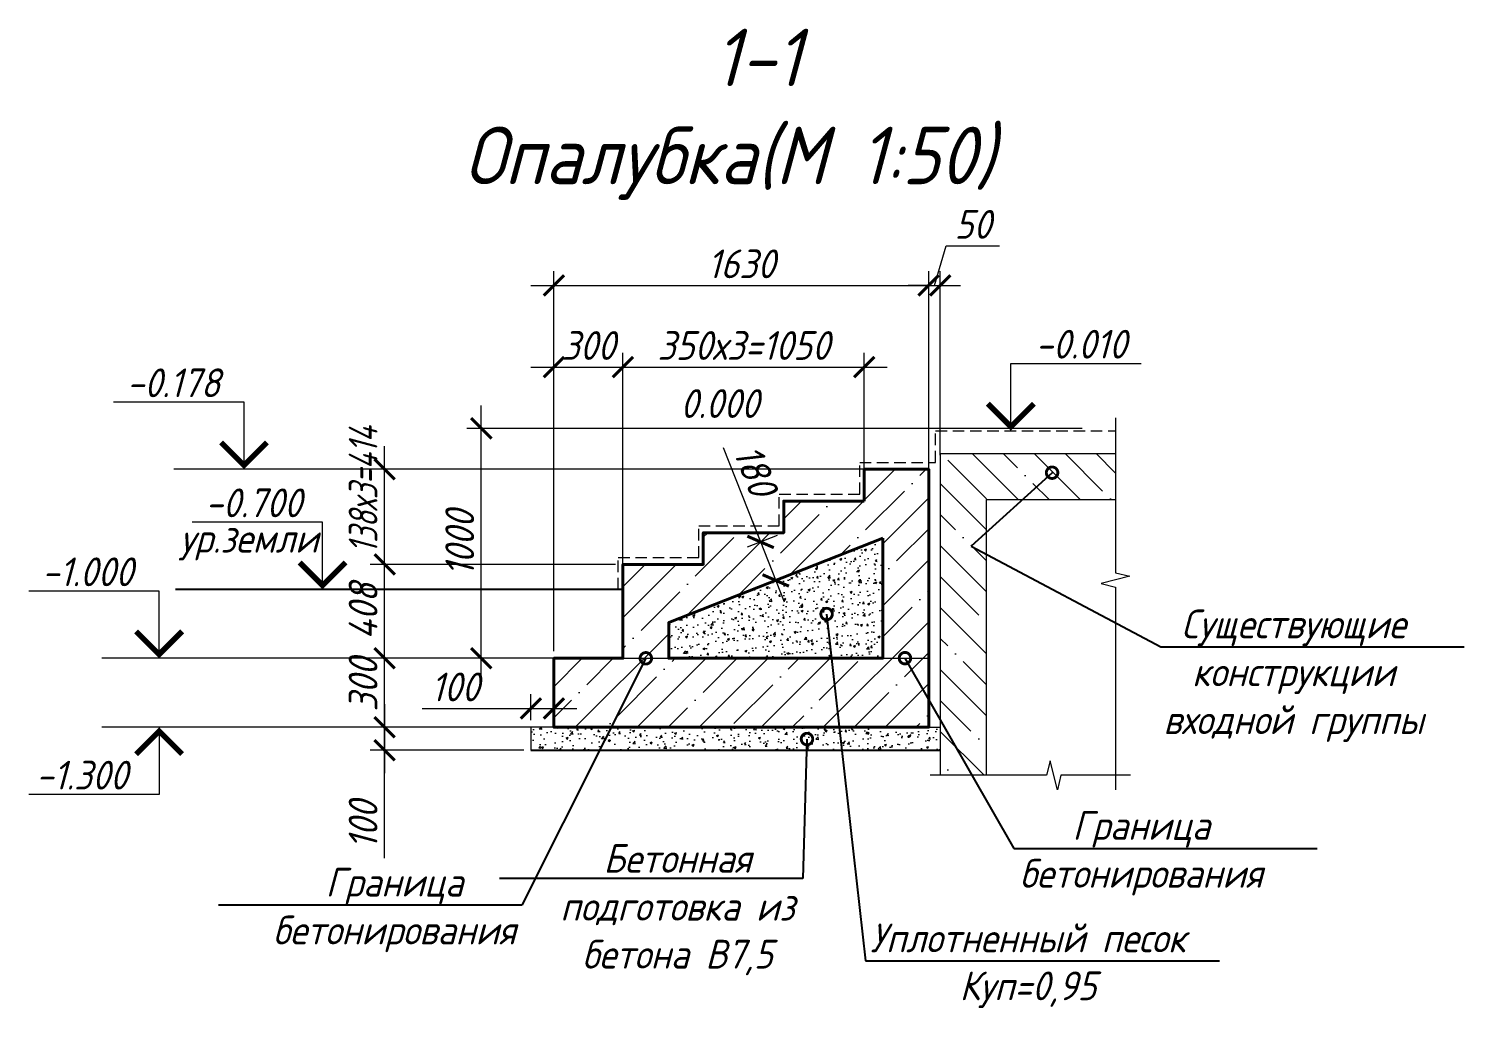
# Model space of a CAD drawing. Header units: millimetres. Extents: x 504091 to 2165846, y 135022 to 442887.
# Drawn here: x 1062306 to 1068549, y 253616 to 257881 of the extents above; entities that cross this region are included whole.
import ezdxf
from ezdxf import colors
from ezdxf.entities.mleader import LeaderData, LeaderLine
from ezdxf.math import Vec2, Vec3

# ---------------------------------------------------------------- set-up
doc = ezdxf.new("R2010")
doc.units = ezdxf.units.MM
doc.linetypes.add('( Dashed )', pattern=[0.75, 0.5, -0.25])
doc.layers.get('Defpoints').update_dxf_attribs({"color": 255})
doc.layers.add('!Defpoints', color=255, linetype='Continuous', lineweight=5, plot=False)
for name, color, linetype, lineweight in [('+АР_Вспомогательная', 7, 'Continuous', 9), ('Аннотация', 7, 'Continuous', 9), ('Лестницы', 7, 'Continuous', 18), ('Монолит тонкий', 204, 'Continuous', 9), ('Размер', 7, 'Continuous', 13), ('размеры', 7, 'Continuous', 9), ('Размеры КР', 164, 'Continuous', 9)]:
    doc.layers.add(name, color=color, linetype=linetype, lineweight=lineweight)
doc.layers.add('PS_Выноски', color=7, linetype='Continuous')
doc.layers.add('SGRAND', color=7, linetype='Continuous')
doc.styles.add('GOST 2.304_new', font='isocpeur.ttf', dxfattribs={"width": 0.9, "oblique": 15})
doc.linetypes.add('zem', pattern='A,1.9,[130,ltypeshp.shx,S=2.4,R=135,X=0.5,Y=-1.8],2,[130,ltypeshp.shx,S=2.4,R=135,X=0.5,Y=-1.8],2,[130,ltypeshp.shx,S=2.4,R=135,X=0.5,Y=-1.8],3.8', length=9.7)
doc.linetypes.add('зигзаг', pattern='A,0.00254,-5.08,[131,ltypeshp.shx,S=5.08,R=0,X=-5.08,Y=0],-10.16,[131,ltypeshp.shx,S=5.08,R=180,X=5.08,Y=0],-5.08', length=20.32254)
doc.dimstyles.new('SPDS 1_50', dxfattribs={"dimscale": 50, "dimtxt": 2.5, "dimasz": 1.77, "dimexe": 1.25, "dimexo": 0.625, "dimtad": 1, "dimdec": 0, "dimrnd": 0.001, "dimzin": 9, "dimtxsty": 'GOST 2.304_new', "dimblk": 'ARCHTICK', "dimcen": 2.5, "dimdle": 2, "dimclrt": 256, "dimadec": 0, "dimazin": 2, "dimtfac": 0.75, "dimtdec": 0, "dimtmove": 1, "dimatfit": 3, "dimfxl": 0, "dimtolj": 1, "dimlwd": 9, "dimlwe": 9, "dimarcsym": 0})
pattern_1 = [(50, (6923.76, 0), (91.0923345, -7.969543), [9.525, -104.775]), (355, (6923.76, 0), (-17.621711, 95.528423), [7.62, -83.820292]), (100.451445, (6931.35, -0.66), (73.4706235, 87.558876), [8.0950044, -89.045122]), (46.1842, (6923.76, 25.4), (135.53952, -21.021164), [14.2875, -157.1625]), (96.635558, (6935.06, 23.65), (118.702067, 123.713062), [12.142512, -133.567804]), (351.184151, (6923.76, 25.4), (118.702067, 123.713062), [11.429984, -125.729866]), (21, (6936.46, 19.05), (75.8071956, -51.132599), [9.525, -104.775]), (326, (6936.46, 19.05), (30.901014, 92.093983), [7.62, -83.82]), (71.451445, (6942.78, 14.79), (106.7082096, 40.9613844), [8.0950044, -89.044969]), (37.5, (6923.76, 0), (1.5443016, 42.2775194), [0, -82.804, 0, -85.09, 0, -84.1375]), (7.5, (6923.76, 0), (33.4098313, 50.0902874), [0, -48.514, 0, -80.899, 0, -32.0675]), (327.5, (6895.44, 0), (67.7952976, -2.864372), [0, -31.75, 0, -99.06, 0, -131.445]), (317.5, (6882.74, 0), (74.0645907, 12.7132455), [0, -41.275, 0, -65.786, 0, -93.345])]

# ---------------------------------------------------------------- blocks, each defined once
blk = doc.blocks.new('_ArchTick')
at = {"color": 0, "linetype": 'ByBlock', "const_width": 0.15}
blk.add_lwpolyline([(-0.5, -0.5), (0.5, 0.5)], dxfattribs=at)
blk = doc.blocks.new('*D1635')
at = {"layer": 'Defpoints', "color": 0, "lineweight": 20, "transparency": 16777216}
for p in [(1063853.6, 255143), (1064589.4, 255143), (1064589.4, 254843)]:
    blk.add_point(p, dxfattribs=at)
at = {"layer": 'Размеры КР', "color": 0, "lineweight": 9, "transparency": 16777216}
for p, q in [((1063853.6, 254743), (1063853.6, 255243)), ((1064558.1, 255143), (1063791.1, 255143)), ((1064558.1, 254843), (1063791.1, 254843))]:
    blk.add_line(p, q, dxfattribs=at)
at = {"layer": 'Размеры КР', "color": 0, "lineweight": 9, "transparency": 16777216, "xscale": 88.5, "yscale": 88.5, "zscale": 88.5}
for p, rotation in [((1063853.6, 255143), 90), ((1063853.6, 254843), 270)]:
    blk.add_blockref('_ArchTick', p, dxfattribs=dict(at, rotation=rotation))
at = {"layer": 'Размеры КР', "lineweight": 20, "transparency": 16777216, "insert": (1063759.8, 255027.3), "char_height": 125, "attachment_point": 5, "rotation": 90, "style": 'GOST 2.304_new'}
blk.add_mtext('\\A1;300', dxfattribs=at)
blk = doc.blocks.new('*D1636')
at = {"layer": 'Defpoints', "color": 0, "lineweight": 20, "transparency": 16777216}
for p in [(1063853.6, 255551), (1064889.4, 255551), (1064589.4, 255143)]:
    blk.add_point(p, dxfattribs=at)
at = {"layer": 'Размеры КР', "color": 0, "lineweight": 9, "transparency": 16777216}
for p, q in [((1063853.6, 255043), (1063853.6, 255651)), ((1064858.1, 255551), (1063791.1, 255551)), ((1064558.1, 255143), (1063791.1, 255143))]:
    blk.add_line(p, q, dxfattribs=at)
at = {"layer": 'Размеры КР', "color": 0, "lineweight": 9, "transparency": 16777216, "xscale": 88.5, "yscale": 88.5, "zscale": 88.5}
for p, rotation in [((1063853.6, 255551), 90), ((1063853.6, 255143), 270)]:
    blk.add_blockref('_ArchTick', p, dxfattribs=dict(at, rotation=rotation))
at = {"layer": 'Размеры КР', "lineweight": 20, "transparency": 16777216, "insert": (1063759.8, 255347), "char_height": 125, "attachment_point": 5, "rotation": 90, "style": 'GOST 2.304_new'}
blk.add_mtext('\\A1;408', dxfattribs=at)
blk = doc.blocks.new('*D1637')
at = {"layer": 'Defpoints', "color": 0, "lineweight": 20, "transparency": 16777216}
for p in [(1063853.6, 255965), (1065939.4, 255965), (1064889.4, 255551)]:
    blk.add_point(p, dxfattribs=at)
at = {"layer": 'Размеры КР', "color": 0, "lineweight": 9, "transparency": 16777216}
for p, q in [((1063853.6, 255451), (1063853.6, 256065)), ((1065908.1, 255965), (1063791.1, 255965)), ((1064858.1, 255551), (1063791.1, 255551))]:
    blk.add_line(p, q, dxfattribs=at)
at = {"layer": 'Размеры КР', "color": 0, "lineweight": 9, "transparency": 16777216, "xscale": 88.5, "yscale": 88.5, "zscale": 88.5}
for p, rotation in [((1063853.6, 255965), 90), ((1063853.6, 255551), 270)]:
    blk.add_blockref('_ArchTick', p, dxfattribs=dict(at, rotation=rotation))
at = {"layer": 'Размеры КР', "lineweight": 20, "transparency": 16777216, "insert": (1063759.8, 255875.1), "char_height": 125, "attachment_point": 5, "rotation": 90, "style": 'GOST 2.304_new'}
blk.add_mtext('\\A1;{\\W0.75;138х3=414}', dxfattribs=at)
blk = doc.blocks.new('_DotSmall')
at = {"color": 0, "linetype": 'ByBlock', "lineweight": 35, "const_width": 0.5}
blk.add_lwpolyline([(-0.0625, 0, 1), (0.0625, 0, 1)], format="xyb", close=True, dxfattribs=at)
blk = doc.blocks.new('*D1638')
at = {"layer": 'Defpoints', "color": 0, "lineweight": 20, "transparency": 16777216}
for p in [(1064889.4, 256409.6), (1064589.4, 255143), (1064889.4, 255143)]:
    blk.add_point(p, dxfattribs=at)
at = {"layer": 'Размеры КР', "color": 0, "lineweight": 9, "transparency": 16777216}
for p, q in [((1064589.4, 255174.2), (1064589.4, 256472.1)), ((1064889.4, 255174.2), (1064889.4, 256472.1)), ((1064489.4, 256409.6), (1064989.4, 256409.6))]:
    blk.add_line(p, q, dxfattribs=at)
at = {"layer": 'Размеры КР', "color": 0, "lineweight": 9, "transparency": 16777216, "xscale": 88.5, "yscale": 88.5, "zscale": 88.5, "rotation": 180}
blk.add_blockref('_ArchTick', (1064589.4, 256409.6), dxfattribs=at)
at = {"layer": 'Размеры КР', "color": 0, "lineweight": 9, "transparency": 16777216, "xscale": 88.5, "yscale": 88.5, "zscale": 88.5}
blk.add_blockref('_ArchTick', (1064889.4, 256409.6), dxfattribs=at)
at = {"layer": 'Размеры КР', "lineweight": 20, "transparency": 16777216, "insert": (1064739.4, 256503.4), "char_height": 125, "attachment_point": 5, "style": 'GOST 2.304_new'}
blk.add_mtext('\\A1;300', dxfattribs=at)
blk = doc.blocks.new('*D1639')
at = {"layer": 'Defpoints', "color": 0, "lineweight": 20, "transparency": 16777216}
for p in [(1064589.4, 254924.8), (1064489.4, 254843), (1064589.4, 254843)]:
    blk.add_point(p, dxfattribs=at)
at = {"layer": 'Размеры КР', "color": 0, "lineweight": 9, "transparency": 16777216}
for p, q in [((1064489.4, 254874.2), (1064489.4, 254987.3)), ((1064589.4, 254874.2), (1064589.4, 254987.3)), ((1064016.4, 254924.8), (1064489.4, 254924.8)), ((1064389.4, 254924.8), (1064689.4, 254924.8))]:
    blk.add_line(p, q, dxfattribs=at)
at = {"layer": 'Размеры КР', "color": 0, "lineweight": 9, "transparency": 16777216, "xscale": 88.5, "yscale": 88.5, "zscale": 88.5, "rotation": 180}
blk.add_blockref('_ArchTick', (1064489.4, 254924.8), dxfattribs=at)
at = {"layer": 'Размеры КР', "color": 0, "lineweight": 9, "transparency": 16777216, "xscale": 88.5, "yscale": 88.5, "zscale": 88.5}
blk.add_blockref('_ArchTick', (1064589.4, 254924.8), dxfattribs=at)
at = {"layer": 'Размеры КР', "lineweight": 20, "transparency": 16777216, "insert": (1064160, 255018.5), "char_height": 125, "attachment_point": 5, "style": 'GOST 2.304_new'}
blk.add_mtext('\\A1;100', dxfattribs=at)
blk = doc.blocks.new('*D1640')
at = {"layer": 'Defpoints', "color": 0, "lineweight": 20, "transparency": 16777216}
for p in [(1064489.4, 254843), (1063853.6, 254743), (1064489.4, 254743)]:
    blk.add_point(p, dxfattribs=at)
at = {"layer": 'Размеры КР', "color": 0, "lineweight": 9, "transparency": 16777216}
for p, q in [((1063853.6, 254943), (1063853.6, 254643)), ((1064458.1, 254843), (1063791.1, 254843)), ((1064458.1, 254743), (1063791.1, 254743)), ((1063853.6, 254274), (1063853.6, 254743))]:
    blk.add_line(p, q, dxfattribs=at)
at = {"layer": 'Размеры КР', "color": 0, "lineweight": 9, "transparency": 16777216, "xscale": 88.5, "yscale": 88.5, "zscale": 88.5}
for p, rotation in [((1063853.6, 254843), 90), ((1063853.6, 254743), 270)]:
    blk.add_blockref('_ArchTick', p, dxfattribs=dict(at, rotation=rotation))
at = {"layer": 'Размеры КР', "lineweight": 20, "transparency": 16777216, "insert": (1063759.8, 254417.6), "char_height": 125, "attachment_point": 5, "rotation": 90, "style": 'GOST 2.304_new'}
blk.add_mtext('\\A1;100', dxfattribs=at)
blk = doc.blocks.new('*D1641')
at = {"layer": 'Defpoints', "color": 0, "lineweight": 20, "transparency": 16777216}
for p in [(1065939.4, 256409.6), (1065939.4, 255827), (1064889.4, 255551)]:
    blk.add_point(p, dxfattribs=at)
at = {"layer": 'Размеры КР', "color": 0, "lineweight": 9, "transparency": 16777216}
for p, q in [((1064889.4, 255582.2), (1064889.4, 256472.1)), ((1065939.4, 255858.2), (1065939.4, 256472.1)), ((1064789.4, 256409.6), (1066039.4, 256409.6))]:
    blk.add_line(p, q, dxfattribs=at)
at = {"layer": 'Размеры КР', "color": 0, "lineweight": 9, "transparency": 16777216, "xscale": 88.5, "yscale": 88.5, "zscale": 88.5, "rotation": 180}
blk.add_blockref('_ArchTick', (1064889.4, 256409.6), dxfattribs=at)
at = {"layer": 'Размеры КР', "color": 0, "lineweight": 9, "transparency": 16777216, "xscale": 88.5, "yscale": 88.5, "zscale": 88.5}
blk.add_blockref('_ArchTick', (1065939.4, 256409.6), dxfattribs=at)
at = {"layer": 'Размеры КР', "lineweight": 20, "transparency": 16777216, "insert": (1065414.4, 256503.4), "char_height": 125, "attachment_point": 5, "style": 'GOST 2.304_new'}
blk.add_mtext('\\A1;350х3=1050', dxfattribs=at)
blk = doc.blocks.new('*D1642')
at = {"layer": 'Defpoints', "color": 0, "lineweight": 20, "transparency": 16777216}
for p in [(1066219.4, 256764.7), (1066219.4, 255882.6), (1064589.4, 255143)]:
    blk.add_point(p, dxfattribs=at)
at = {"layer": 'Размеры КР', "color": 0, "lineweight": 9, "transparency": 16777216}
for p, q in [((1064589.4, 255174.2), (1064589.4, 256827.2)), ((1066219.4, 255913.9), (1066219.4, 256827.2)), ((1064489.4, 256764.7), (1066319.4, 256764.7))]:
    blk.add_line(p, q, dxfattribs=at)
at = {"layer": 'Размеры КР', "color": 0, "lineweight": 9, "transparency": 16777216, "xscale": 88.5, "yscale": 88.5, "zscale": 88.5, "rotation": 180}
blk.add_blockref('_ArchTick', (1064589.4, 256764.7), dxfattribs=at)
at = {"layer": 'Размеры КР', "color": 0, "lineweight": 9, "transparency": 16777216, "xscale": 88.5, "yscale": 88.5, "zscale": 88.5}
blk.add_blockref('_ArchTick', (1066219.4, 256764.7), dxfattribs=at)
at = {"layer": 'Размеры КР', "lineweight": 20, "transparency": 16777216, "insert": (1065404.4, 256858.5), "char_height": 125, "attachment_point": 5, "style": 'GOST 2.304_new'}
blk.add_mtext('\\A1;1630', dxfattribs=at)
blk = doc.blocks.new('*D1643')
at = {"layer": 'Defpoints', "color": 0, "lineweight": 20, "transparency": 16777216}
for p in [(1066269.4, 256764.7), (1066269.4, 255995), (1066219.4, 255882.6)]:
    blk.add_point(p, dxfattribs=at)
at = {"layer": 'Размеры КР', "color": 0, "lineweight": 9, "transparency": 16777216}
for p, q in [((1066244.4, 256764.7), (1066296, 256936.6)), ((1066296, 256936.6), (1066527, 256936.6)), ((1066219.4, 255913.9), (1066219.4, 256827.2)), ((1066269.4, 256026.2), (1066269.4, 256827.2)), ((1066219.4, 256764.7), (1066130.9, 256764.7)), ((1066219.4, 256764.7), (1066269.4, 256764.7)), ((1066219.4, 256764.7), (1066269.4, 256764.7)), ((1066269.4, 256764.7), (1066357.9, 256764.7))]:
    blk.add_line(p, q, dxfattribs=at)
at = {"layer": 'Размеры КР', "color": 0, "lineweight": 9, "transparency": 16777216, "xscale": 88.5, "yscale": 88.5, "zscale": 88.5}
blk.add_blockref('_ArchTick', (1066219.4, 256764.7), dxfattribs=at)
at = {"layer": 'Размеры КР', "color": 0, "lineweight": 9, "transparency": 16777216, "xscale": 88.5, "yscale": 88.5, "zscale": 88.5, "rotation": 180}
blk.add_blockref('_ArchTick', (1066269.4, 256764.7), dxfattribs=at)
at = {"layer": 'Размеры КР', "lineweight": 20, "transparency": 16777216, "insert": (1066411.5, 257030.3), "char_height": 125, "attachment_point": 5, "style": 'GOST 2.304_new'}
blk.add_mtext('\\A1;50', dxfattribs=at)
blk = doc.blocks.new('*D1644')
at = {"layer": 'Defpoints', "color": 0, "lineweight": 20, "transparency": 16777216}
for p in [(1064273.9, 256143), (1065122.2, 256143), (1064364.2, 255143)]:
    blk.add_point(p, dxfattribs=at)
at = {"layer": 'Размеры КР', "color": 0, "lineweight": 9, "transparency": 16777216}
for p, q in [((1064273.9, 255043), (1064273.9, 256243)), ((1065090.9, 256143), (1064211.4, 256143)), ((1064332.9, 255143), (1064211.4, 255143))]:
    blk.add_line(p, q, dxfattribs=at)
at = {"layer": 'Размеры КР', "color": 0, "lineweight": 9, "transparency": 16777216, "xscale": 88.5, "yscale": 88.5, "zscale": 88.5}
for p, rotation in [((1064273.9, 256143), 90), ((1064273.9, 255143), 270)]:
    blk.add_blockref('_ArchTick', p, dxfattribs=dict(at, rotation=rotation))
at = {"layer": 'Размеры КР', "lineweight": 20, "transparency": 16777216, "insert": (1064180.1, 255643), "char_height": 125, "attachment_point": 5, "rotation": 90, "style": 'GOST 2.304_new'}
blk.add_mtext('\\A1;1000', dxfattribs=at)
blk = doc.blocks.new('*D1927')
at = {"layer": 'Defpoints', "color": 0, "lineweight": 20, "transparency": 16777216}
for p in [(1065589.4, 255689), (1065554.4, 255481.7), (1065655.4, 255521.5)]:
    blk.add_point(p, dxfattribs=at)
at = {"layer": 'Размеры КР', "color": 0, "lineweight": 9, "transparency": 16777216}
for p, q in [((1065326.3, 256060.3), (1065488.4, 255649.1)), ((1065451.7, 255742.2), (1065591.1, 255388.7)), ((1065560.3, 255677.5), (1065430.2, 255626.2)), ((1065626.3, 255510.1), (1065496.3, 255458.8))]:
    blk.add_line(p, q, dxfattribs=at)
at = {"layer": 'Размеры КР', "color": 0, "lineweight": 9, "transparency": 16777216, "xscale": 88.5, "yscale": 88.5, "zscale": 88.5}
for p, rotation in [((1065488.4, 255649.1), 111.5186093173935), ((1065554.4, 255481.7), 291.5186093173935)]:
    blk.add_blockref('_ArchTick', p, dxfattribs=dict(at, rotation=rotation))
at = {"layer": 'Размеры КР', "lineweight": 20, "transparency": 16777216, "insert": (1065466.2, 255961), "char_height": 125, "attachment_point": 5, "rotation": 291.51861, "style": 'GOST 2.304_new'}
blk.add_mtext('\\A1;180', dxfattribs=at)

msp = doc.modelspace()

# ---------------------------------------------------------------- hatches: boundary and pattern name
at = {"layer": 'SGRAND', "lineweight": 20}
h = msp.add_hatch(dxfattribs=at)
h.set_pattern_fill('ANSI35', color=256, scale=30, angle=90)
h.set_pattern_definition([(135, (6923.76, 0), (-134.703842, -134.703842), []), (135, (6923.76, 134.7), (-134.703842, -134.703842), [238.125, -47.625, 0, -47.625])])
h.paths.add_polyline_path([(1067032.3429, 255832.9669), (1067032.3429, 256032.9669), (1066269.397, 256032.9669), (1066269.397, 254633.9762), (1066469.397, 254633.9762), (1066469.397, 255832.9669)])
h = msp.add_hatch(dxfattribs=at)
h.set_pattern_fill('ANSI35', color=256, scale=30)
h.paths.add_polyline_path([(1066219.397, 255964.9669), (1065939.397, 255964.9669), (1065939.397, 255826.9669), (1065589.397, 255826.9669), (1065589.397, 255688.9669), (1065239.397, 255688.9669), (1065239.397, 255550.9669), (1064889.397, 255550.9669), (1064889.397, 255142.9669), (1064589.397, 255142.9669), (1064589.397, 254842.9669), (1066219.397, 254842.9669)])
h.paths.add_polyline_path([(1066019.397, 255665.0235), (1066019.397, 255142.9669), (1065089.397, 255142.9669), (1065089.397, 255298.3378)], flags=16)
h = msp.add_hatch(dxfattribs=at)
h.set_pattern_fill('AR-CONC', color=256, scale=0.5)
h.set_pattern_definition(pattern_1)
h.paths.add_polyline_path([(1066019.397, 255665.0235), (1065089.397, 255298.3378), (1065089.397, 255142.9669), (1066019.397, 255142.9669)])
h = msp.add_hatch(dxfattribs=at)
h.set_pattern_fill('AR-CONC', color=256, scale=0.5)
h.set_pattern_definition(pattern_1)
h.paths.add_polyline_path([(1066269.397, 254842.9669), (1066219.397, 254842.9669), (1064684.4266, 254842.9669), (1064582.7698, 254742.9669), (1066269.397, 254742.9669)])
h.paths.add_polyline_path([(1064684.4266, 254842.9669), (1064589.397, 254842.9669), (1064489.397, 254842.9669), (1064489.397, 254742.9669), (1064582.7698, 254742.9669)])

# ---------------------------------------------------------------- linework, layer by layer
at = {"layer": '!Defpoints', "lineweight": 20}
msp.add_line((1066886.262, 256142.9669), (1064981.6736, 256142.9669), dxfattribs=at)
at = {"layer": '+АР_Вспомогательная', "color": 7, "linetype": 'Continuous', "ltscale": 50}
for points in [[(1067032.3429, 256188.4236), (1067032.3429, 255515.1775), (1067094.8429, 255499.5525), (1066969.8429, 255468.3025), (1067032.3429, 255452.6775), (1067032.3429, 254571.2316)], [(1067097.8454, 254633.9762), (1066794.8573, 254633.9762), (1066779.2323, 254571.4762), (1066747.9823, 254696.4762), (1066732.3573, 254633.9762), (1066226.0634, 254633.9762)]]:
    msp.add_lwpolyline(points, dxfattribs=at)
at = {"layer": 'PS_Выноски', "linetype": 'zem', "ltscale": 30}
for p, q in [((1062943.865, 255442.9669), (1064889.397, 255442.9669)), ((1064489.397, 254742.9669), (1066269.397, 254742.9669))]:
    msp.add_line(p, q, dxfattribs=at)
at = {"layer": 'Лестницы', "color": 5, "linetype": '( Dashed )', "lineweight": 9, "ltscale": 100}
msp.add_lwpolyline([(1064869.397, 255442.9669), (1064869.397, 255580.9669), (1065219.397, 255580.9669), (1065219.397, 255718.9669), (1065569.397, 255718.9669), (1065569.397, 255856.9669), (1065919.397, 255856.9669), (1065919.397, 255994.9669), (1066249.397, 255994.9669), (1066249.397, 256132.9669), (1067032.3429, 256132.9669)], dxfattribs=at)
at = {"layer": 'Монолит тонкий', "lineweight": 18, "ltscale": 100}
for p, q in [((1066269.397, 256032.9669), (1067032.3429, 256032.9669)), ((1066269.397, 256032.9669), (1066269.397, 254633.9762)), ((1066469.397, 255832.9669), (1067032.3429, 255832.9669)), ((1066469.397, 255832.9669), (1066469.397, 254633.9762))]:
    msp.add_line(p, q, dxfattribs=at)
at = {"layer": 'Монолит тонкий', "lineweight": 40, "ltscale": 100}
msp.add_lwpolyline([(1065939.397, 255826.9669), (1065939.397, 255964.9669), (1066219.397, 255964.9669), (1066219.397, 254842.9669), (1064589.397, 254842.9669), (1064589.397, 255142.9669), (1064889.397, 255142.9669), (1064889.397, 255550.9669), (1065239.397, 255550.9669), (1065239.397, 255688.9669), (1065589.397, 255688.9669), (1065589.397, 255826.9669), (1065939.397, 255826.9669)], dxfattribs=at)
msp.add_lwpolyline([(1066019.397, 255665.0235), (1066019.397, 255142.9669), (1065089.397, 255142.9669), (1065089.397, 255298.3378)], close=True, dxfattribs=at)
at = {"layer": 'размеры', "ltscale": 50}
for points in [[(1066576.9208, 256132.9669), (1066576.9208, 256425.2706), (1067144.0424, 256425.2706)], [(1063241.8876, 255964.9669), (1063241.8876, 256257.2706), (1062674.7661, 256257.2706)], [(1063583.722, 255442.9669), (1063583.722, 255735.2706), (1063016.6005, 255735.2706)], [(1062872.7239, 255142.9669), (1062872.7239, 255435.2706), (1062305.6023, 255435.2706)], [(1062872.7239, 254842.9669), (1062872.7239, 254550.6633), (1062305.6023, 254550.6633)]]:
    msp.add_lwpolyline(points, dxfattribs=at)
at = {"layer": 'размеры', "ltscale": 50, "const_width": 24}
for points in [[(1066676.9208, 256249.9375), (1066576.9208, 256149.9375), (1066476.9208, 256249.9375)], [(1063341.8876, 256081.9375), (1063241.8876, 255981.9375), (1063141.8876, 256081.9375)], [(1063683.722, 255559.9375), (1063583.722, 255459.9375), (1063483.722, 255559.9375)], [(1062972.7239, 255259.9375), (1062872.7239, 255159.9375), (1062772.7239, 255259.9375)], [(1062972.7239, 254725.9964), (1062872.7239, 254825.9964), (1062772.7239, 254725.9964)]]:
    msp.add_lwpolyline(points, dxfattribs=at)
at = {"layer": 'Размеры КР', "lineweight": 20}
for p, q in [((1065939.397, 255964.9669), (1062936.0694, 255964.9669)), ((1064589.397, 255142.9669), (1062623.7887, 255142.9669)), ((1064589.397, 254842.9669), (1062623.7887, 254842.9669)), ((1064589.397, 254842.9669), (1064489.397, 254842.9669)), ((1064489.397, 254842.9669), (1064489.397, 254742.9669)), ((1066219.397, 254842.9669), (1066269.397, 254842.9669))]:
    msp.add_line(p, q, dxfattribs=at)
at = {"layer": 'Размеры КР', "linetype": 'зигзаг', "lineweight": 20}
for p, q in [((1064889.397, 255142.9669), (1065089.397, 255142.9669)), ((1066019.397, 255142.9669), (1066219.397, 255142.9669))]:
    msp.add_line(p, q, dxfattribs=at)
at = {"layer": 'Размеры КР', "lineweight": 20}
msp.add_lwpolyline([(1066269.397, 254742.9669), (1064489.397, 254742.9669)], dxfattribs=at)

# ---------------------------------------------------------------- texts
at = {"layer": '!Defpoints', "lineweight": 20, "style": 'GOST 2.304_new', "oblique": 15, "width": 0.9}
msp.add_text('0.000', height=125, dxfattribs=at).set_placement((1065139.3135, 256188.4404))
at = {"layer": 'Аннотация', "lineweight": 9, "insert": (1060228.1783, 257881.139), "char_height": 250, "attachment_point": 1, "line_spacing_factor": 1.022766, "style": 'GOST 2.304_new'}
msp.add_mtext_dynamic_manual_height_columns('\\pi5056.75591;1-1 \\P\\pi3970.82623;Опалубка(М 1:50)', width=9067.846618, gutter_width=2500, heights=[1983.7092], dxfattribs=at)
at = {"layer": 'размеры', "ltscale": 50, "style": 'GOST 2.304_new', "oblique": 15, "width": 0.9}
for s, p in [('-0.010', (1066682.7653, 256446.5568)), ('-0.178', (1062731.0432, 256278.5568)), ('-0.700', (1063072.8776, 255756.5568)), ('ур.земли', (1062962.5263, 255602.4753)), ('-1.000', (1062361.8795, 255456.5568)), ('-1.300', (1062336.1888, 254572.2713))]:
    msp.add_text(s, height=125, dxfattribs=at).set_placement(p)

# ---------------------------------------------------------------- dimensions: what is measured, and where the dimension line sits
at = {"layer": 'Размеры КР', "lineweight": 20}
for base, p1, p2, picture, middle in [((1066269.397, 256764.7063), (1066219.397, 255882.6148), (1066269.397, 255994.9669), '*D1643', (1066327.2095, 257030.3313)), ((1066219.397, 256764.7063), (1064589.397, 255142.9669), (1066219.397, 255882.6148), '*D1642', (1065404.397, 256858.4563))]:
    dim = msp.add_linear_dim(base=base, p1=p1, p2=p2, dimstyle='SPDS 1_50', dxfattribs=at)
    dim.commit()
    dim.dimension.update_dxf_attribs({"geometry": picture, "text_midpoint": middle})
for base, p1, p2, picture, middle in [((1064889.397, 256409.6411), (1064589.397, 255142.9669), (1064889.397, 255142.9669), '*D1638', (1064739.397, 256409.6411)), ((1064589.397, 254924.7563), (1064489.397, 254842.9669), (1064589.397, 254842.9669), '*D1639', (1064160.0078, 254945.4709))]:
    dim = msp.add_linear_dim(base=base, p1=p1, p2=p2, dimstyle='SPDS 1_50', dxfattribs=at)
    dim.commit()
    dim.dimension.update_dxf_attribs({"geometry": picture, "text_midpoint": middle, "dimtype": 160})
dim = msp.add_linear_dim(base=(1065939.397, 256409.6411), p1=(1064889.397, 255550.9669), p2=(1065939.397, 255826.9669), text='350х3=<>', dimstyle='SPDS 1_50', dxfattribs=at)
dim.commit()
dim.dimension.update_dxf_attribs({"geometry": '*D1641', "text_midpoint": (1065414.397, 256503.3911)})
dim = msp.add_linear_dim(base=(1063853.5863, 255964.9669), p1=(1064889.397, 255550.9669), p2=(1065939.397, 255964.9669), angle=90, text='{\\W0.75;138х3=<>}', dimstyle='SPDS 1_50', dxfattribs=at)
dim.commit()
dim.dimension.update_dxf_attribs({"geometry": '*D1637', "text_midpoint": (1063853.5863, 255875.148), "dimtype": 160})
for base, p1, p2, picture, middle in [((1064273.8831, 256142.9669), (1064364.1929, 255142.9669), (1065122.1831, 256142.9669), '*D1644', (1064180.1331, 255642.9669)), ((1063853.5863, 255550.9669), (1064589.397, 255142.9669), (1064889.397, 255550.9669), '*D1636', (1063759.8363, 255346.9669))]:
    dim = msp.add_linear_dim(base=base, p1=p1, p2=p2, angle=90, dimstyle='SPDS 1_50', dxfattribs=at)
    dim.commit()
    dim.dimension.update_dxf_attribs({"geometry": picture, "text_midpoint": middle})
for base, p1, p2, angle, picture, middle, dimtype in [((1065554.397, 255481.6807), (1065589.397, 255688.9669), (1065655.4216, 255521.5132), 291.51860932, '*D1927', (1065267.3707, 255882.6595), 161), ((1063853.5863, 255142.9669), (1064589.397, 254842.9669), (1064589.397, 255142.9669), 90, '*D1635', (1063853.5863, 255027.3355), 160), ((1063853.5863, 254742.9669), (1064489.397, 254842.9669), (1064489.397, 254742.9669), 90, '*D1640', (1063772.6588, 254417.6225), 160)]:
    dim = msp.add_linear_dim(base=base, p1=p1, p2=p2, angle=angle, dimstyle='SPDS 1_50', dxfattribs=at)
    dim.commit()
    dim.dimension.update_dxf_attribs({"geometry": picture, "text_midpoint": middle, "dimtype": dimtype})

# ---------------------------------------------------------------- leaders
at = {"layer": 'Размер', "ltscale": 20}
ml = msp.add_multileader_mtext('Standard', dxfattribs=at)
ml.set_content('\\A1;Существующие конструкции входной группы', color=256, style='GOST 2.304_new')
ml.set_leader_properties()
ml.set_arrow_properties(name='DOTSMALL')
ml.build(insert=Vec2(0, 0))
ml.multileader.update_dxf_attribs({"text_left_attachment_type": 6, "text_right_attachment_type": 6, "dogleg_length": 1, "arrow_head_size": 100})
ctx = ml.context
ctx.base_point, ctx.char_height, ctx.arrow_head_size, ctx.landing_gap_size, ctx.plane_origin = Vec3(1067249.2039, 255192.4639), 125, 100, 0, Vec3(1047330.7872, 401435.7148)
ctx.left_attachment, ctx.right_attachment, ctx.text_align_type = 6, 6, 1
notes = []
notes.append((ctx, [(1, (1, 1, 0), (1067229.2039, 255192.4639), (1, 0), 20, [(1, [(1066756.1396, 255950.1145), (1066404.1764, 255631.0354)], 0, [])])]))
ctx.mtext.insert, ctx.mtext.rotation, ctx.mtext.width, ctx.mtext.alignment, ctx.mtext.flow_direction = Vec3(1067805.9508, 255354.9639), 6.283185307, 1286.674802, 2, 5
ml = msp.add_multileader_mtext('Standard', dxfattribs=at)
ml.set_content('\\A1;Уплотненный песок\\PКуп=0,95', color=256, style='GOST 2.304_new')
ml.set_leader_properties()
ml.set_arrow_properties(name='DOTSMALL')
ml.build(insert=Vec2(0, 0))
ml.multileader.update_dxf_attribs({"text_left_attachment_type": 6, "text_right_attachment_type": 6, "dogleg_length": 1, "arrow_head_size": 100})
ctx = ml.context
ctx.base_point, ctx.char_height, ctx.arrow_head_size, ctx.landing_gap_size, ctx.plane_origin = Vec3(1065965.1898, 253826.7618), 125, 100, 0, Vec3(1048676.5886, 401854.2762)
ctx.left_attachment, ctx.right_attachment, ctx.text_align_type = 6, 6, 1
notes.append((ctx, [(1, (1, 1, 0), (1065945.1898, 253826.7618), (1, 0), 20, [(0, [(1065775.485, 255335.5811)], 0, [])])]))
ctx.mtext.insert, ctx.mtext.rotation, ctx.mtext.width, ctx.mtext.alignment, ctx.mtext.flow_direction = Vec3(1066651.3117, 253989.2618), 6.283185307, 1664.96034, 2, 5
ml = msp.add_multileader_mtext('Standard', dxfattribs=at)
ml.set_content('\\A1;Граница бетонирования', color=256, style='GOST 2.304_new')
ml.set_leader_properties()
ml.set_arrow_properties(name='DOTSMALL')
ml.build(insert=Vec2(0, 0))
ml.multileader.update_dxf_attribs({"text_left_attachment_type": 6, "text_right_attachment_type": 6, "dogleg_length": 1, "arrow_head_size": 100})
ctx = ml.context
ctx.base_point, ctx.char_height, ctx.arrow_head_size, ctx.landing_gap_size, ctx.plane_origin = Vec3(1063361.5548, 254069.443), 125, 100, 0, Vec3(1043210.1868, 400626.5048)
ctx.left_attachment, ctx.right_attachment, ctx.text_align_type = 6, 6, 1
notes.append((ctx, [(0, (1, 1, 0), (1064450.0485, 254069.443), (-1, 0), 20, [(0, [(1064989.397, 255142.9669)], 0, [])])]))
ctx.mtext.insert, ctx.mtext.rotation, ctx.mtext.width, ctx.mtext.alignment, ctx.mtext.flow_direction = Vec3(1063895.8016, 254231.943), 6.283185307, 1286.674802, 2, 5
ml = msp.add_multileader_mtext('Standard', dxfattribs=at)
ml.set_content('\\A1;Граница бетонирования', color=256, style='GOST 2.304_new')
ml.set_leader_properties()
ml.set_arrow_properties(name='DOTSMALL')
ml.build(insert=Vec2(0, 0))
ml.multileader.update_dxf_attribs({"text_left_attachment_type": 6, "text_right_attachment_type": 6, "dogleg_length": 1, "arrow_head_size": 100})
ctx = ml.context
ctx.base_point, ctx.char_height, ctx.arrow_head_size, ctx.landing_gap_size, ctx.plane_origin = Vec3(1066609.2927, 254316.0521), 125, 100, 0, Vec3(1046690.876, 400559.303)
ctx.left_attachment, ctx.right_attachment, ctx.text_align_type = 6, 6, 1
notes.append((ctx, [(1, (1, 1, 0), (1066589.2927, 254316.0521), (1, 0), 20, [(0, [(1066116.2284, 255143.5872)], 0, [])])]))
ctx.mtext.insert, ctx.mtext.rotation, ctx.mtext.width, ctx.mtext.alignment, ctx.mtext.flow_direction = Vec3(1067143.5396, 254478.5521), 6.283185307, 1286.674802, 2, 5
ml = msp.add_multileader_mtext('Standard', dxfattribs=at)
ml.set_content('\\A1;Бетонная подготовка из бетона В7,5', color=256, style='GOST 2.304_new')
ml.set_leader_properties()
ml.set_arrow_properties(name='DOTSMALL')
ml.build(insert=Vec2(0, 0))
ml.multileader.update_dxf_attribs({"text_left_attachment_type": 6, "text_right_attachment_type": 6, "dogleg_length": 1, "arrow_head_size": 100})
ctx = ml.context
ctx.base_point, ctx.char_height, ctx.arrow_head_size, ctx.landing_gap_size, ctx.plane_origin = Vec3(1064600.9314, 254185.2911), 125, 100, 0, Vec3(1043775.2575, 399781.2873)
ctx.left_attachment, ctx.right_attachment, ctx.text_align_type = 6, 6, 1
notes.append((ctx, [(0, (1, 1, 0), (1065672.55, 254185.2911), (-1, 0), 20, [(0, [(1065690.2214, 254791.747)], 0, [])])]))
ctx.mtext.insert, ctx.mtext.rotation, ctx.mtext.width, ctx.mtext.alignment, ctx.mtext.flow_direction = Vec3(1065126.7407, 254335.2911), 6.283185307, 1286.674802, 2, 5
for ctx, leaders in notes:
    for number, flags, end, landing, length, lines in leaders:
        leader = LeaderData()
        leader.index, (leader.has_last_leader_line, leader.has_dogleg_vector, leader.attachment_direction) = number, flags
        leader.last_leader_point, leader.dogleg_vector, leader.dogleg_length = Vec3(end), Vec3(landing), length
        for number, points, colour, breaks in lines:
            line = LeaderLine()
            line.index, line.vertices, line.color, line.breaks = number, Vec3.list(points), colors.encode_raw_color(colour), breaks
            leader.lines.append(line)
        ctx.leaders.append(leader)

doc.saveas('drawing.dxf')
